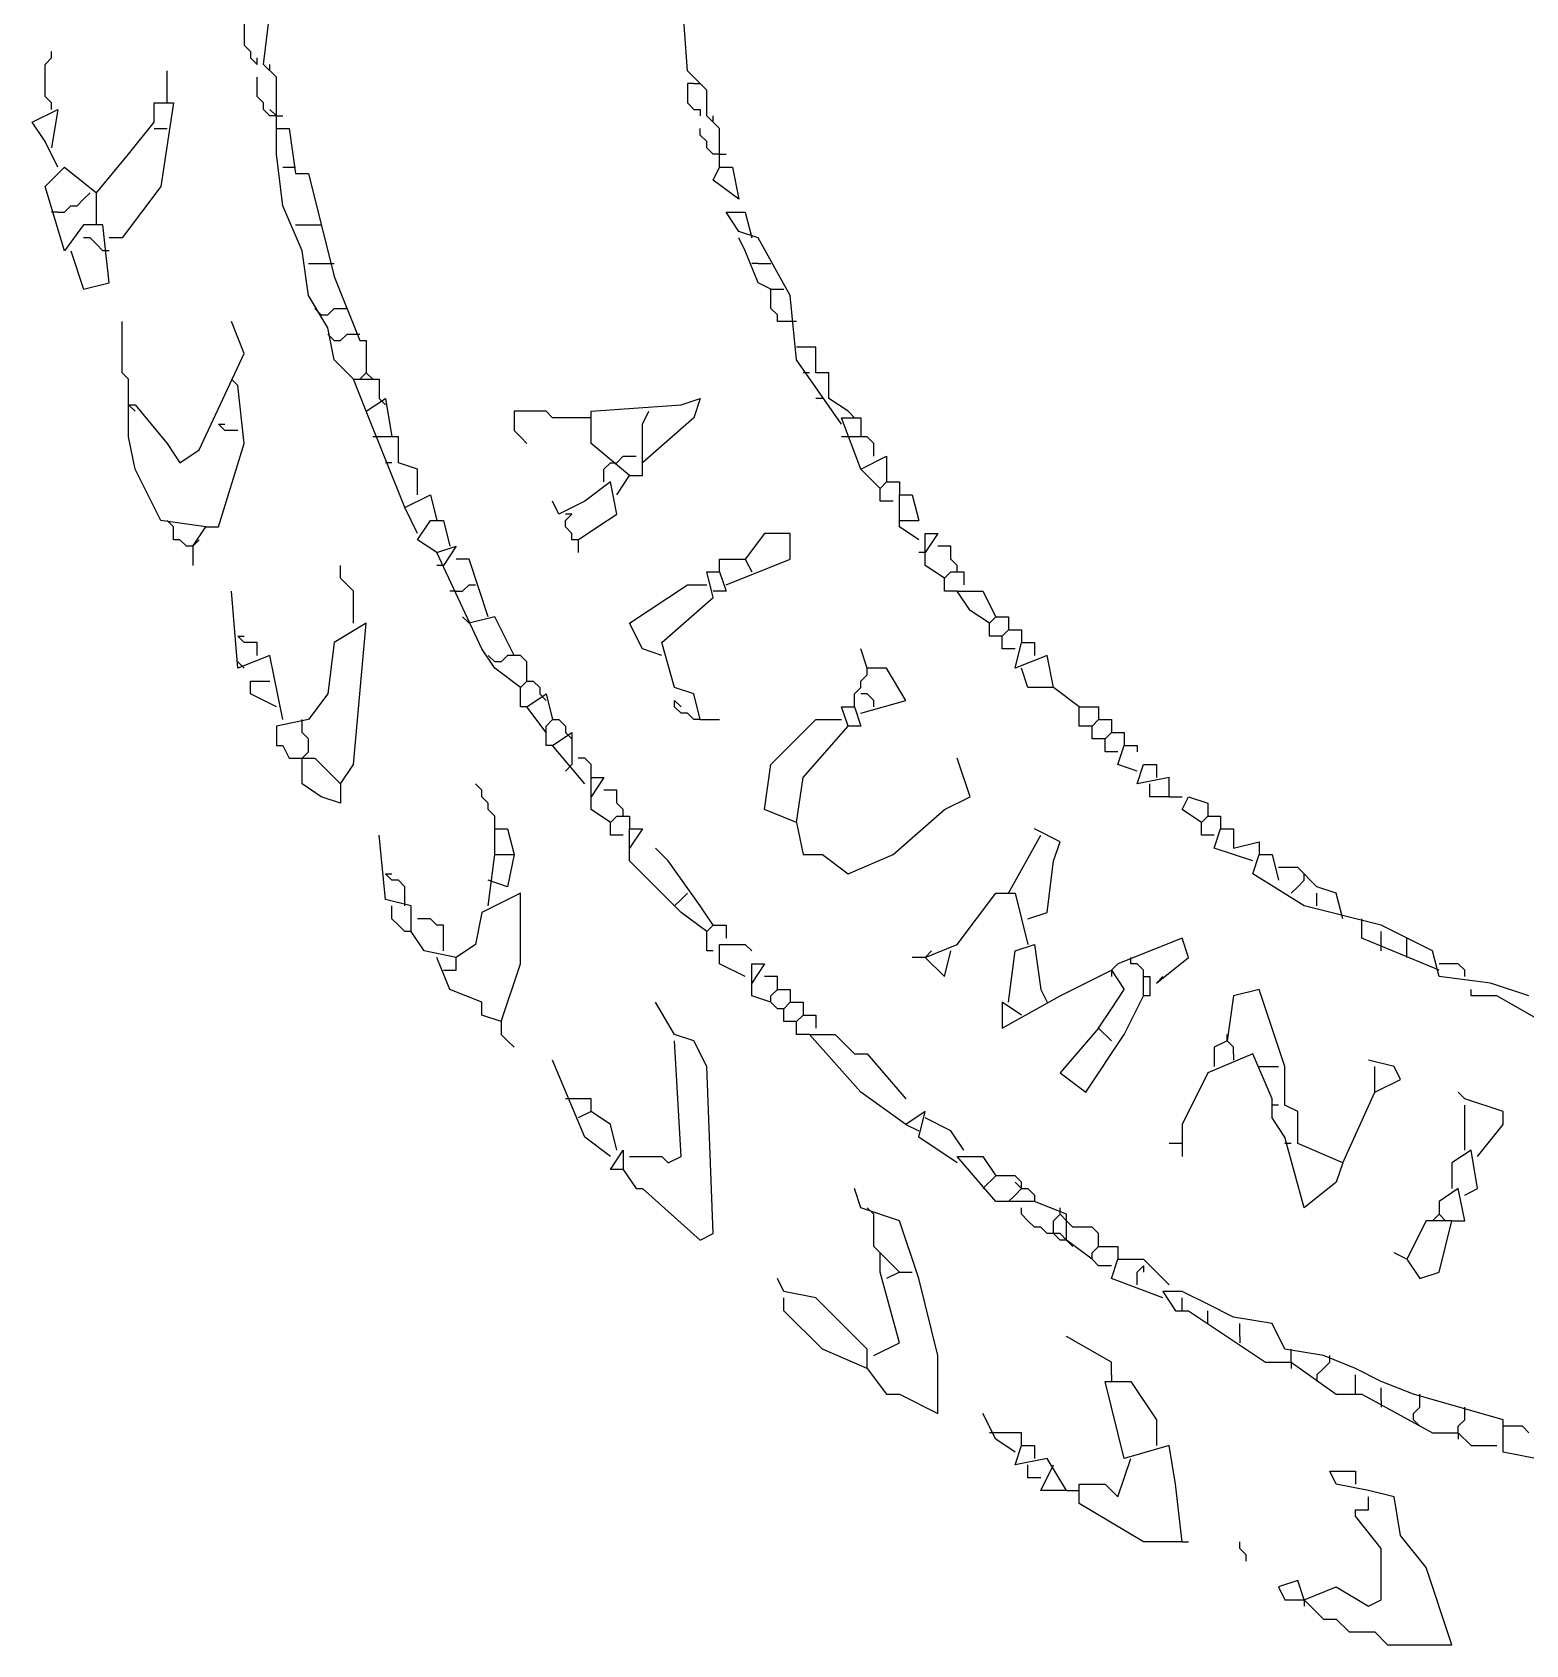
# Model space of a CAD drawing. Header units: inches. Extents: x 0.1 to 9.75, y 0.02 to 4.75.
# Drawn here: x 2.4264 to 2.7493, y 3.5083 to 3.8569 of the extents above; entities that cross this region are included whole.
import ezdxf

# ---------------------------------------------------------------- set-up
doc = ezdxf.new("R2010")
doc.units = ezdxf.units.IN
doc.header["$MEASUREMENT"] = 0
doc.layers.add('PFV', color=179, linetype='Continuous')

msp = doc.modelspace()

# ---------------------------------------------------------------- linework, layer by layer
at = {"layer": 'PFV', "color": 1}
for p, q in [((2.568056, 3.848611), (2.566667, 3.868056)), ((2.472222, 3.861111), (2.472222, 3.854167)), ((2.476389, 3.85), (2.477778, 3.861111)), ((2.430556, 3.851389), (2.430556, 3.852778)), ((2.472222, 3.854167), (2.473611, 3.852778)), ((2.473611, 3.852778), (2.473611, 3.851389)), ((2.429167, 3.85), (2.430556, 3.851389)), ((2.429167, 3.843056), (2.429167, 3.85)), ((2.473611, 3.851389), (2.475, 3.85)), ((2.475, 3.85), (2.475, 3.851389)), ((2.479167, 3.847222), (2.476389, 3.85)), ((2.477778, 3.848611), (2.477778, 3.85)), ((2.455556, 3.841667), (2.455556, 3.848611)), ((2.475, 3.843056), (2.475, 3.847222)), ((2.479167, 3.836111), (2.479167, 3.847222)), ((2.572222, 3.844444), (2.568056, 3.848611)), ((2.569444, 3.845833), (2.568056, 3.845833)), ((2.568056, 3.845833), (2.568056, 3.841667)), ((2.569444, 3.845833), (2.570833, 3.845833)), ((2.430556, 3.841667), (2.429167, 3.843056)), ((2.476389, 3.841667), (2.475, 3.843056)), ((2.572222, 3.838889), (2.572222, 3.844444)), ((2.426389, 3.8375), (2.431944, 3.840278)), ((2.430556, 3.840278), (2.430556, 3.841667)), ((2.431944, 3.840278), (2.430556, 3.831944)), ((2.452778, 3.8375), (2.452778, 3.841667)), ((2.452778, 3.841667), (2.456944, 3.841667)), ((2.456944, 3.841667), (2.454167, 3.823611)), ((2.476389, 3.840278), (2.476389, 3.841667)), ((2.477778, 3.838889), (2.476389, 3.840278)), ((2.479167, 3.838889), (2.477778, 3.840278)), ((2.479167, 3.838889), (2.477778, 3.838889)), ((2.479167, 3.838889), (2.480556, 3.838889)), ((2.568056, 3.841667), (2.569444, 3.840278)), ((2.569444, 3.840278), (2.570833, 3.840278)), ((2.570833, 3.840278), (2.570833, 3.838889)), ((2.575, 3.836111), (2.572222, 3.838889)), ((2.573611, 3.8375), (2.573611, 3.838889)), ((2.429167, 3.833333), (2.426389, 3.8375)), ((2.447222, 3.830556), (2.452778, 3.8375)), ((2.452778, 3.836111), (2.455556, 3.836111)), ((2.479167, 3.830556), (2.479167, 3.836111)), ((2.479167, 3.836111), (2.481944, 3.836111)), ((2.481944, 3.836111), (2.483333, 3.826389)), ((2.570833, 3.834722), (2.570833, 3.836111)), ((2.575, 3.827778), (2.575, 3.836111)), ((2.431944, 3.827778), (2.429167, 3.833333)), ((2.572222, 3.833333), (2.570833, 3.834722)), ((2.572222, 3.831944), (2.572222, 3.833333)), ((2.573611, 3.830556), (2.572222, 3.831944)), ((2.429167, 3.823611), (2.433333, 3.827778)), ((2.433333, 3.827778), (2.440278, 3.822222)), ((2.440278, 3.822222), (2.447222, 3.830556)), ((2.480556, 3.819444), (2.479167, 3.830556)), ((2.480556, 3.827778), (2.483333, 3.827778)), ((2.575, 3.830556), (2.573611, 3.830556)), ((2.573611, 3.825), (2.575, 3.827778)), ((2.575, 3.830556), (2.576389, 3.830556)), ((2.575, 3.827778), (2.577778, 3.827778)), ((2.577778, 3.827778), (2.579167, 3.820833)), ((2.483333, 3.826389), (2.486111, 3.826389)), ((2.486111, 3.826389), (2.491667, 3.804167)), ((2.579167, 3.820833), (2.573611, 3.825)), ((2.433333, 3.809722), (2.429167, 3.823611)), ((2.436111, 3.819444), (2.4375, 3.820833)), ((2.4375, 3.820833), (2.438889, 3.822222)), ((2.440278, 3.815278), (2.440278, 3.822222)), ((2.454167, 3.823611), (2.445833, 3.8125)), ((2.431944, 3.818056), (2.430556, 3.818056)), ((2.431944, 3.818056), (2.433333, 3.818056)), ((2.433333, 3.818056), (2.434722, 3.819444)), ((2.434722, 3.819444), (2.436111, 3.819444)), ((2.484722, 3.809722), (2.480556, 3.819444)), ((2.579167, 3.813889), (2.576389, 3.818056)), ((2.576389, 3.818056), (2.580556, 3.818056)), ((2.580556, 3.818056), (2.581944, 3.8125)), ((2.4375, 3.815278), (2.433333, 3.809722)), ((2.441667, 3.815278), (2.4375, 3.815278)), ((2.443056, 3.802778), (2.441667, 3.815278)), ((2.483333, 3.815278), (2.4875, 3.815278)), ((2.4875, 3.815278), (2.488889, 3.815278)), ((2.583333, 3.8125), (2.579167, 3.813889)), ((2.438889, 3.8125), (2.4375, 3.8125)), ((2.440278, 3.811111), (2.438889, 3.8125)), ((2.441667, 3.809722), (2.440278, 3.811111)), ((2.445833, 3.8125), (2.443056, 3.8125)), ((2.580556, 3.809722), (2.579167, 3.8125)), ((2.590278, 3.8), (2.583333, 3.8125)), ((2.434722, 3.809722), (2.4375, 3.801389)), ((2.443056, 3.809722), (2.441667, 3.809722)), ((2.486111, 3.8), (2.484722, 3.809722)), ((2.486111, 3.806944), (2.490278, 3.806944)), ((2.490278, 3.806944), (2.491667, 3.806944)), ((2.583333, 3.802778), (2.580556, 3.809722)), ((2.583333, 3.806944), (2.581944, 3.806944)), ((2.583333, 3.806944), (2.586111, 3.806944)), ((2.491667, 3.804167), (2.497222, 3.790278)), ((2.4375, 3.801389), (2.443056, 3.802778)), ((2.490278, 3.793056), (2.486111, 3.8)), ((2.586111, 3.801389), (2.583333, 3.802778)), ((2.586111, 3.797222), (2.586111, 3.801389)), ((2.586111, 3.801389), (2.588889, 3.801389)), ((2.591667, 3.786111), (2.590278, 3.8)), ((2.488889, 3.795833), (2.4875, 3.797222)), ((2.490278, 3.795833), (2.491667, 3.797222)), ((2.491667, 3.797222), (2.493056, 3.797222)), ((2.493056, 3.797222), (2.494444, 3.797222)), ((2.5875, 3.795833), (2.586111, 3.797222)), ((2.445833, 3.783333), (2.445833, 3.794444)), ((2.472222, 3.7875), (2.469444, 3.794444)), ((2.488889, 3.795833), (2.490278, 3.795833)), ((2.491667, 3.786111), (2.490278, 3.793056)), ((2.5875, 3.794444), (2.5875, 3.795833)), ((2.591667, 3.794444), (2.5875, 3.794444)), ((2.491667, 3.790278), (2.490278, 3.791667)), ((2.491667, 3.790278), (2.493056, 3.790278)), ((2.493056, 3.790278), (2.494444, 3.791667)), ((2.494444, 3.791667), (2.495833, 3.791667)), ((2.495833, 3.791667), (2.497222, 3.791667)), ((2.497222, 3.790278), (2.498611, 3.790278)), ((2.498611, 3.790278), (2.498611, 3.783333)), ((2.4625, 3.766667), (2.472222, 3.7875)), ((2.495833, 3.781944), (2.491667, 3.786111)), ((2.595833, 3.788889), (2.591667, 3.788889)), ((2.601389, 3.772222), (2.591667, 3.786111)), ((2.595833, 3.783333), (2.595833, 3.788889)), ((2.447222, 3.781944), (2.445833, 3.783333)), ((2.495833, 3.781944), (2.494444, 3.783333)), ((2.497222, 3.781944), (2.498611, 3.783333)), ((2.498611, 3.783333), (2.5, 3.781944)), ((2.594444, 3.783333), (2.593056, 3.783333)), ((2.598611, 3.783333), (2.595833, 3.783333)), ((2.598611, 3.777778), (2.598611, 3.783333)), ((2.447222, 3.776389), (2.447222, 3.781944)), ((2.470833, 3.780556), (2.469444, 3.781944)), ((2.472222, 3.768056), (2.470833, 3.780556)), ((2.498611, 3.775), (2.495833, 3.781944)), ((2.495833, 3.781944), (2.501389, 3.781944)), ((2.495833, 3.781944), (2.497222, 3.781944)), ((2.501389, 3.781944), (2.501389, 3.777778)), ((2.447222, 3.769444), (2.447222, 3.776389)), ((2.447222, 3.776389), (2.448611, 3.776389)), ((2.447222, 3.776389), (2.448611, 3.775)), ((2.448611, 3.776389), (2.455556, 3.768056)), ((2.498611, 3.775), (2.502778, 3.777778)), ((2.501389, 3.777778), (2.502778, 3.776389)), ((2.502778, 3.777778), (2.504167, 3.769444)), ((2.547222, 3.775), (2.566667, 3.776389)), ((2.566667, 3.776389), (2.570833, 3.777778)), ((2.570833, 3.777778), (2.569444, 3.773611)), ((2.597222, 3.777778), (2.595833, 3.777778)), ((2.602778, 3.775), (2.598611, 3.777778)), ((2.468056, 3.770833), (2.466667, 3.772222)), ((2.466667, 3.772222), (2.468056, 3.772222)), ((2.506944, 3.754167), (2.498611, 3.775)), ((2.5375, 3.775), (2.530556, 3.775)), ((2.530556, 3.775), (2.530556, 3.770833)), ((2.538889, 3.773611), (2.5375, 3.775)), ((2.547222, 3.773611), (2.538889, 3.773611)), ((2.547222, 3.768056), (2.547222, 3.775)), ((2.558333, 3.772222), (2.559722, 3.775)), ((2.569444, 3.773611), (2.558333, 3.763889)), ((2.558333, 3.763889), (2.558333, 3.772222)), ((2.605556, 3.7625), (2.601389, 3.773611)), ((2.601389, 3.773611), (2.605556, 3.773611)), ((2.602778, 3.775), (2.604167, 3.773611)), ((2.605556, 3.773611), (2.605556, 3.769444)), ((2.448611, 3.7625), (2.447222, 3.769444)), ((2.470833, 3.770833), (2.468056, 3.770833)), ((2.501389, 3.769444), (2.5, 3.769444)), ((2.504167, 3.769444), (2.501389, 3.769444)), ((2.505556, 3.769444), (2.504167, 3.769444)), ((2.505556, 3.763889), (2.505556, 3.769444)), ((2.530556, 3.770833), (2.531944, 3.769444)), ((2.531944, 3.769444), (2.533333, 3.768056)), ((2.602778, 3.769444), (2.601389, 3.769444)), ((2.605556, 3.769444), (2.602778, 3.769444)), ((2.606944, 3.769444), (2.605556, 3.769444)), ((2.608333, 3.768056), (2.606944, 3.769444)), ((2.455556, 3.768056), (2.458333, 3.763889)), ((2.458333, 3.763889), (2.4625, 3.766667)), ((2.466667, 3.75), (2.472222, 3.768056)), ((2.555556, 3.761111), (2.547222, 3.768056)), ((2.552778, 3.763889), (2.554167, 3.765278)), ((2.554167, 3.765278), (2.556944, 3.765278)), ((2.605556, 3.7625), (2.611111, 3.765278)), ((2.608333, 3.765278), (2.608333, 3.768056)), ((2.611111, 3.765278), (2.611111, 3.759722)), ((2.454167, 3.751389), (2.448611, 3.7625)), ((2.504167, 3.763889), (2.502778, 3.763889)), ((2.509722, 3.7625), (2.505556, 3.763889)), ((2.509722, 3.756944), (2.509722, 3.7625)), ((2.55, 3.7625), (2.551389, 3.763889)), ((2.55, 3.759722), (2.55, 3.7625)), ((2.551389, 3.763889), (2.552778, 3.763889)), ((2.558333, 3.761111), (2.558333, 3.763889)), ((2.609722, 3.758333), (2.605556, 3.7625)), ((2.551389, 3.759722), (2.545833, 3.755556)), ((2.552778, 3.752778), (2.551389, 3.759722)), ((2.552778, 3.756944), (2.555556, 3.761111)), ((2.555556, 3.761111), (2.558333, 3.761111)), ((2.609722, 3.758333), (2.611111, 3.759722)), ((2.609722, 3.755556), (2.609722, 3.758333)), ((2.611111, 3.759722), (2.613889, 3.759722)), ((2.613889, 3.759722), (2.613889, 3.756944)), ((2.506944, 3.754167), (2.5125, 3.756944)), ((2.5125, 3.756944), (2.513889, 3.751389)), ((2.540278, 3.752778), (2.538889, 3.755556)), ((2.545833, 3.755556), (2.540278, 3.752778)), ((2.6125, 3.755556), (2.609722, 3.755556)), ((2.613889, 3.75), (2.613889, 3.756944)), ((2.613889, 3.756944), (2.616667, 3.756944)), ((2.616667, 3.756944), (2.618056, 3.751389)), ((2.463889, 3.75), (2.454167, 3.751389)), ((2.456944, 3.75), (2.455556, 3.751389)), ((2.509722, 3.748611), (2.506944, 3.754167)), ((2.509722, 3.747222), (2.5125, 3.751389)), ((2.5125, 3.751389), (2.515278, 3.751389)), ((2.515278, 3.751389), (2.516667, 3.745833)), ((2.541667, 3.751389), (2.543056, 3.752778)), ((2.543056, 3.752778), (2.541667, 3.752778)), ((2.541667, 3.75), (2.541667, 3.751389)), ((2.548611, 3.75), (2.552778, 3.752778)), ((2.613889, 3.751389), (2.618056, 3.751389)), ((2.456944, 3.747222), (2.456944, 3.75)), ((2.461111, 3.745833), (2.463889, 3.75)), ((2.463889, 3.75), (2.466667, 3.75)), ((2.543056, 3.748611), (2.541667, 3.75)), ((2.543056, 3.747222), (2.543056, 3.748611)), ((2.544444, 3.747222), (2.548611, 3.75)), ((2.584722, 3.748611), (2.580556, 3.743056)), ((2.590278, 3.748611), (2.584722, 3.748611)), ((2.590278, 3.743056), (2.590278, 3.748611)), ((2.618056, 3.747222), (2.613889, 3.75)), ((2.619444, 3.741667), (2.619444, 3.748611)), ((2.619444, 3.748611), (2.622222, 3.748611)), ((2.622222, 3.748611), (2.619444, 3.744444)), ((2.458333, 3.747222), (2.456944, 3.747222)), ((2.459722, 3.745833), (2.458333, 3.747222)), ((2.461111, 3.745833), (2.459722, 3.745833)), ((2.461111, 3.745833), (2.4625, 3.747222)), ((2.461111, 3.745833), (2.461111, 3.741667)), ((2.513889, 3.744444), (2.509722, 3.747222)), ((2.513889, 3.744444), (2.518056, 3.745833)), ((2.523611, 3.723611), (2.513889, 3.744444)), ((2.518056, 3.745833), (2.515278, 3.741667)), ((2.544444, 3.747222), (2.543056, 3.747222)), ((2.544444, 3.747222), (2.544444, 3.744444)), ((2.619444, 3.744444), (2.618056, 3.744444)), ((2.625, 3.745833), (2.622222, 3.745833)), ((2.625, 3.743056), (2.625, 3.745833)), ((2.493056, 3.738889), (2.493056, 3.741667)), ((2.515278, 3.741667), (2.513889, 3.741667)), ((2.520833, 3.743056), (2.518056, 3.743056)), ((2.525, 3.730556), (2.520833, 3.743056)), ((2.575, 3.740278), (2.575, 3.743056)), ((2.575, 3.743056), (2.580556, 3.743056)), ((2.576389, 3.7375), (2.590278, 3.743056)), ((2.580556, 3.743056), (2.581944, 3.740278)), ((2.623611, 3.738889), (2.619444, 3.741667)), ((2.626389, 3.741667), (2.625, 3.743056)), ((2.626389, 3.740278), (2.626389, 3.741667)), ((2.494444, 3.7375), (2.493056, 3.738889)), ((2.495833, 3.736111), (2.494444, 3.7375)), ((2.519444, 3.736111), (2.520833, 3.7375)), ((2.520833, 3.7375), (2.522222, 3.7375)), ((2.555556, 3.729167), (2.568056, 3.7375)), ((2.568056, 3.7375), (2.572222, 3.7375)), ((2.573611, 3.734722), (2.572222, 3.740278)), ((2.572222, 3.740278), (2.575, 3.740278)), ((2.575, 3.740278), (2.576389, 3.736111)), ((2.623611, 3.738889), (2.625, 3.740278)), ((2.623611, 3.736111), (2.623611, 3.738889)), ((2.625, 3.740278), (2.627778, 3.740278)), ((2.627778, 3.740278), (2.627778, 3.7375)), ((2.470833, 3.719444), (2.469444, 3.736111)), ((2.495833, 3.729167), (2.495833, 3.736111)), ((2.518056, 3.736111), (2.516667, 3.736111)), ((2.518056, 3.736111), (2.519444, 3.736111)), ((2.5625, 3.725), (2.573611, 3.734722)), ((2.576389, 3.736111), (2.573611, 3.736111)), ((2.626389, 3.736111), (2.623611, 3.736111)), ((2.629167, 3.731944), (2.626389, 3.736111)), ((2.626389, 3.736111), (2.631944, 3.736111)), ((2.631944, 3.736111), (2.634722, 3.730556)), ((2.520833, 3.729167), (2.519444, 3.730556)), ((2.526389, 3.730556), (2.520833, 3.729167)), ((2.530556, 3.722222), (2.526389, 3.730556)), ((2.633333, 3.729167), (2.629167, 3.731944)), ((2.633333, 3.729167), (2.634722, 3.730556)), ((2.634722, 3.730556), (2.6375, 3.730556)), ((2.6375, 3.730556), (2.6375, 3.727778)), ((2.498611, 3.729167), (2.491667, 3.725)), ((2.495833, 3.698611), (2.498611, 3.729167)), ((2.558333, 3.723611), (2.555556, 3.729167)), ((2.633333, 3.726389), (2.633333, 3.729167)), ((2.636111, 3.726389), (2.6375, 3.727778)), ((2.6375, 3.727778), (2.640278, 3.727778)), ((2.640278, 3.727778), (2.640278, 3.725)), ((2.472222, 3.725), (2.470833, 3.726389)), ((2.470833, 3.726389), (2.472222, 3.726389)), ((2.475, 3.725), (2.472222, 3.725)), ((2.475, 3.722222), (2.475, 3.725)), ((2.491667, 3.725), (2.490278, 3.713889)), ((2.526389, 3.719444), (2.523611, 3.723611)), ((2.5625, 3.722222), (2.558333, 3.723611)), ((2.565278, 3.715278), (2.5625, 3.725)), ((2.606944, 3.719444), (2.605556, 3.723611)), ((2.636111, 3.726389), (2.633333, 3.726389)), ((2.636111, 3.723611), (2.636111, 3.726389)), ((2.638889, 3.723611), (2.636111, 3.723611)), ((2.638889, 3.719444), (2.640278, 3.725)), ((2.640278, 3.725), (2.643056, 3.725)), ((2.643056, 3.725), (2.643056, 3.722222)), ((2.477778, 3.722222), (2.470833, 3.719444)), ((2.472222, 3.719444), (2.470833, 3.720833)), ((2.480556, 3.708333), (2.477778, 3.722222)), ((2.526389, 3.720833), (2.525, 3.722222)), ((2.527778, 3.720833), (2.526389, 3.720833)), ((2.529167, 3.722222), (2.527778, 3.720833)), ((2.531944, 3.722222), (2.529167, 3.722222)), ((2.533333, 3.720833), (2.531944, 3.722222)), ((2.533333, 3.716667), (2.533333, 3.720833)), ((2.645833, 3.722222), (2.638889, 3.719444)), ((2.647222, 3.715278), (2.645833, 3.722222)), ((2.473611, 3.713889), (2.473611, 3.716667)), ((2.473611, 3.716667), (2.477778, 3.716667)), ((2.531944, 3.715278), (2.526389, 3.719444)), ((2.531944, 3.715278), (2.533333, 3.716667)), ((2.533333, 3.716667), (2.534722, 3.716667)), ((2.534722, 3.716667), (2.536111, 3.715278)), ((2.605556, 3.716667), (2.606944, 3.718056)), ((2.605556, 3.715278), (2.605556, 3.716667)), ((2.611111, 3.719444), (2.606944, 3.719444)), ((2.606944, 3.718056), (2.606944, 3.719444)), ((2.615278, 3.7125), (2.611111, 3.719444)), ((2.641667, 3.715278), (2.640278, 3.719444)), ((2.479167, 3.711111), (2.473611, 3.713889)), ((2.490278, 3.713889), (2.486111, 3.708333)), ((2.531944, 3.711111), (2.531944, 3.715278)), ((2.533333, 3.711111), (2.5375, 3.713889)), ((2.536111, 3.715278), (2.536111, 3.713889)), ((2.536111, 3.713889), (2.5375, 3.7125)), ((2.5375, 3.713889), (2.538889, 3.708333)), ((2.569444, 3.713889), (2.565278, 3.715278)), ((2.570833, 3.708333), (2.569444, 3.713889)), ((2.604167, 3.713889), (2.605556, 3.715278)), ((2.604167, 3.711111), (2.604167, 3.713889)), ((2.606944, 3.713889), (2.605556, 3.713889)), ((2.608333, 3.7125), (2.606944, 3.713889)), ((2.647222, 3.715278), (2.641667, 3.715278)), ((2.652778, 3.711111), (2.647222, 3.715278)), ((2.533333, 3.711111), (2.531944, 3.711111)), ((2.5375, 3.705556), (2.533333, 3.711111)), ((2.565278, 3.711111), (2.565278, 3.7125)), ((2.565278, 3.7125), (2.566667, 3.711111)), ((2.566667, 3.709722), (2.565278, 3.711111)), ((2.568056, 3.709722), (2.566667, 3.709722)), ((2.569444, 3.708333), (2.568056, 3.709722)), ((2.602778, 3.706944), (2.601389, 3.711111)), ((2.601389, 3.711111), (2.604167, 3.711111)), ((2.604167, 3.711111), (2.605556, 3.706944)), ((2.605556, 3.709722), (2.615278, 3.7125)), ((2.608333, 3.711111), (2.608333, 3.7125)), ((2.652778, 3.706944), (2.652778, 3.711111)), ((2.652778, 3.711111), (2.656944, 3.711111)), ((2.656944, 3.711111), (2.656944, 3.708333)), ((2.486111, 3.708333), (2.479167, 3.706944)), ((2.479167, 3.706944), (2.479167, 3.702778)), ((2.484722, 3.705556), (2.484722, 3.708333)), ((2.5375, 3.706944), (2.538889, 3.708333)), ((2.5375, 3.702778), (2.5375, 3.706944)), ((2.538889, 3.708333), (2.540278, 3.708333)), ((2.540278, 3.708333), (2.541667, 3.706944)), ((2.541667, 3.706944), (2.541667, 3.705556)), ((2.570833, 3.708333), (2.569444, 3.708333)), ((2.570833, 3.708333), (2.575, 3.708333)), ((2.586111, 3.698611), (2.595833, 3.708333)), ((2.593056, 3.695833), (2.602778, 3.706944)), ((2.595833, 3.708333), (2.601389, 3.708333)), ((2.605556, 3.706944), (2.602778, 3.706944)), ((2.655556, 3.706944), (2.652778, 3.706944)), ((2.655556, 3.706944), (2.656944, 3.708333)), ((2.655556, 3.704167), (2.655556, 3.706944)), ((2.656944, 3.708333), (2.659722, 3.708333)), ((2.659722, 3.708333), (2.659722, 3.705556)), ((2.479167, 3.702778), (2.480556, 3.702778)), ((2.480556, 3.702778), (2.481944, 3.7)), ((2.486111, 3.704167), (2.484722, 3.705556)), ((2.486111, 3.701389), (2.486111, 3.704167)), ((2.538889, 3.702778), (2.5375, 3.702778)), ((2.538889, 3.702778), (2.543056, 3.705556)), ((2.545833, 3.694444), (2.538889, 3.702778)), ((2.541667, 3.705556), (2.543056, 3.704167)), ((2.543056, 3.705556), (2.543056, 3.698611)), ((2.658333, 3.704167), (2.655556, 3.704167)), ((2.658333, 3.704167), (2.659722, 3.705556)), ((2.658333, 3.701389), (2.658333, 3.704167)), ((2.659722, 3.705556), (2.6625, 3.705556)), ((2.661111, 3.698611), (2.6625, 3.702778)), ((2.6625, 3.705556), (2.6625, 3.702778)), ((2.6625, 3.702778), (2.665278, 3.702778)), ((2.665278, 3.702778), (2.665278, 3.701389)), ((2.481944, 3.7), (2.4875, 3.7)), ((2.484722, 3.7), (2.486111, 3.701389)), ((2.484722, 3.694444), (2.484722, 3.7)), ((2.4875, 3.7), (2.493056, 3.694444)), ((2.545833, 3.7), (2.544444, 3.7)), ((2.547222, 3.698611), (2.545833, 3.7)), ((2.629167, 3.691667), (2.626389, 3.7)), ((2.661111, 3.701389), (2.658333, 3.701389)), ((2.493056, 3.694444), (2.491667, 3.695833)), ((2.493056, 3.694444), (2.495833, 3.698611)), ((2.543056, 3.698611), (2.541667, 3.697222)), ((2.547222, 3.695833), (2.547222, 3.698611)), ((2.547222, 3.688889), (2.547222, 3.695833)), ((2.547222, 3.695833), (2.55, 3.695833)), ((2.55, 3.695833), (2.547222, 3.691667)), ((2.584722, 3.688889), (2.586111, 3.698611)), ((2.591667, 3.686111), (2.593056, 3.695833)), ((2.665278, 3.697222), (2.661111, 3.698611)), ((2.665278, 3.694444), (2.666667, 3.698611)), ((2.672222, 3.695833), (2.665278, 3.694444)), ((2.666667, 3.698611), (2.669444, 3.698611)), ((2.669444, 3.698611), (2.669444, 3.695833)), ((2.672222, 3.691667), (2.672222, 3.695833)), ((2.488889, 3.691667), (2.484722, 3.694444)), ((2.493056, 3.694444), (2.493056, 3.690278)), ((2.523611, 3.693056), (2.522222, 3.694444)), ((2.523611, 3.691667), (2.523611, 3.693056)), ((2.552778, 3.693056), (2.55, 3.693056)), ((2.552778, 3.690278), (2.552778, 3.693056)), ((2.668056, 3.691667), (2.668056, 3.694444)), ((2.493056, 3.690278), (2.488889, 3.691667)), ((2.525, 3.690278), (2.523611, 3.691667)), ((2.525, 3.688889), (2.525, 3.690278)), ((2.526389, 3.6875), (2.525, 3.688889)), ((2.551389, 3.686111), (2.547222, 3.688889)), ((2.554167, 3.688889), (2.552778, 3.690278)), ((2.554167, 3.6875), (2.554167, 3.688889)), ((2.591667, 3.686111), (2.584722, 3.688889)), ((2.6125, 3.679167), (2.623611, 3.688889)), ((2.623611, 3.688889), (2.629167, 3.691667)), ((2.672222, 3.691667), (2.668056, 3.691667)), ((2.672222, 3.691667), (2.675, 3.691667)), ((2.675, 3.688889), (2.676389, 3.691667)), ((2.679167, 3.686111), (2.675, 3.688889)), ((2.676389, 3.691667), (2.680556, 3.690278)), ((2.680556, 3.690278), (2.680556, 3.6875)), ((2.526389, 3.684722), (2.526389, 3.6875)), ((2.551389, 3.686111), (2.552778, 3.6875)), ((2.551389, 3.683333), (2.551389, 3.686111)), ((2.552778, 3.6875), (2.555556, 3.6875)), ((2.555556, 3.6875), (2.555556, 3.684722)), ((2.591667, 3.686111), (2.593056, 3.679167)), ((2.679167, 3.686111), (2.680556, 3.6875)), ((2.679167, 3.683333), (2.679167, 3.686111)), ((2.680556, 3.6875), (2.683333, 3.6875)), ((2.683333, 3.6875), (2.683333, 3.684722)), ((2.502778, 3.669444), (2.501389, 3.683333)), ((2.526389, 3.679167), (2.526389, 3.684722)), ((2.526389, 3.684722), (2.529167, 3.684722)), ((2.529167, 3.684722), (2.530556, 3.679167)), ((2.554167, 3.683333), (2.551389, 3.683333)), ((2.555556, 3.677778), (2.555556, 3.684722)), ((2.555556, 3.684722), (2.558333, 3.684722)), ((2.558333, 3.684722), (2.555556, 3.680556)), ((2.6375, 3.670833), (2.644444, 3.683333)), ((2.648611, 3.681944), (2.643056, 3.684722)), ((2.647222, 3.677778), (2.648611, 3.681944)), ((2.681944, 3.683333), (2.679167, 3.683333)), ((2.681944, 3.680556), (2.683333, 3.684722)), ((2.683333, 3.684722), (2.686111, 3.684722)), ((2.686111, 3.684722), (2.686111, 3.680556)), ((2.686111, 3.680556), (2.691667, 3.681944)), ((2.691667, 3.681944), (2.691667, 3.679167)), ((2.525, 3.668056), (2.526389, 3.679167)), ((2.526389, 3.679167), (2.530556, 3.679167)), ((2.530556, 3.679167), (2.529167, 3.672222)), ((2.563889, 3.677778), (2.561111, 3.680556)), ((2.593056, 3.679167), (2.597222, 3.679167)), ((2.597222, 3.679167), (2.602778, 3.675)), ((2.602778, 3.675), (2.6125, 3.679167)), ((2.690278, 3.677778), (2.681944, 3.680556)), ((2.690278, 3.675), (2.691667, 3.679167)), ((2.691667, 3.679167), (2.694444, 3.679167)), ((2.694444, 3.679167), (2.695833, 3.673611)), ((2.504167, 3.673611), (2.502778, 3.675)), ((2.502778, 3.675), (2.504167, 3.675)), ((2.566667, 3.666667), (2.555556, 3.677778)), ((2.570833, 3.668056), (2.563889, 3.677778)), ((2.645833, 3.666667), (2.647222, 3.677778)), ((2.701389, 3.668056), (2.690278, 3.675)), ((2.7, 3.676389), (2.695833, 3.676389)), ((2.704167, 3.672222), (2.7, 3.676389)), ((2.701389, 3.673611), (2.701389, 3.675)), ((2.505556, 3.673611), (2.504167, 3.673611)), ((2.506944, 3.672222), (2.505556, 3.673611)), ((2.506944, 3.668056), (2.506944, 3.672222)), ((2.529167, 3.672222), (2.525, 3.673611)), ((2.698611, 3.670833), (2.7, 3.672222)), ((2.7, 3.672222), (2.701389, 3.673611)), ((2.708333, 3.670833), (2.704167, 3.672222)), ((2.508333, 3.668056), (2.502778, 3.669444)), ((2.504167, 3.665278), (2.504167, 3.668056)), ((2.508333, 3.6625), (2.508333, 3.668056)), ((2.531944, 3.670833), (2.523611, 3.666667)), ((2.531944, 3.6625), (2.531944, 3.670833)), ((2.565278, 3.668056), (2.566667, 3.669444)), ((2.566667, 3.669444), (2.568056, 3.670833)), ((2.573611, 3.663889), (2.570833, 3.668056)), ((2.626389, 3.659722), (2.634722, 3.670833)), ((2.634722, 3.670833), (2.638889, 3.670833)), ((2.638889, 3.670833), (2.641667, 3.659722)), ((2.718056, 3.663889), (2.701389, 3.668056)), ((2.704167, 3.668056), (2.704167, 3.670833)), ((2.709722, 3.665278), (2.708333, 3.670833)), ((2.505556, 3.663889), (2.504167, 3.665278)), ((2.5125, 3.665278), (2.509722, 3.665278)), ((2.513889, 3.663889), (2.5125, 3.665278)), ((2.523611, 3.666667), (2.522222, 3.659722)), ((2.572222, 3.6625), (2.566667, 3.666667)), ((2.641667, 3.665278), (2.645833, 3.666667)), ((2.713889, 3.661111), (2.713889, 3.665278)), ((2.506944, 3.6625), (2.505556, 3.663889)), ((2.508333, 3.6625), (2.506944, 3.6625)), ((2.511111, 3.658333), (2.508333, 3.6625)), ((2.515278, 3.663889), (2.513889, 3.663889)), ((2.515278, 3.658333), (2.515278, 3.663889)), ((2.531944, 3.655556), (2.531944, 3.6625)), ((2.572222, 3.6625), (2.573611, 3.663889)), ((2.572222, 3.658333), (2.572222, 3.6625)), ((2.573611, 3.663889), (2.576389, 3.663889)), ((2.576389, 3.663889), (2.576389, 3.661111)), ((2.675, 3.661111), (2.661111, 3.655556)), ((2.676389, 3.656944), (2.675, 3.661111)), ((2.730556, 3.654167), (2.713889, 3.661111)), ((2.729167, 3.658333), (2.718056, 3.663889)), ((2.718056, 3.658333), (2.718056, 3.6625)), ((2.723611, 3.659722), (2.723611, 3.661111)), ((2.518056, 3.656944), (2.511111, 3.658333)), ((2.516667, 3.65), (2.513889, 3.656944)), ((2.522222, 3.659722), (2.518056, 3.656944)), ((2.518056, 3.654167), (2.518056, 3.656944)), ((2.573611, 3.658333), (2.572222, 3.658333)), ((2.575, 3.655556), (2.575, 3.659722)), ((2.575, 3.659722), (2.580556, 3.659722)), ((2.580556, 3.659722), (2.581944, 3.658333)), ((2.619444, 3.656944), (2.616667, 3.656944)), ((2.619444, 3.656944), (2.626389, 3.659722)), ((2.619444, 3.656944), (2.620833, 3.658333)), ((2.619444, 3.656944), (2.623611, 3.652778)), ((2.623611, 3.652778), (2.625, 3.658333)), ((2.6375, 3.647222), (2.638889, 3.658333)), ((2.638889, 3.658333), (2.643056, 3.659722)), ((2.643056, 3.659722), (2.644444, 3.65)), ((2.663889, 3.655556), (2.663889, 3.656944)), ((2.669444, 3.651389), (2.676389, 3.656944)), ((2.723611, 3.656944), (2.723611, 3.659722)), ((2.730556, 3.652778), (2.729167, 3.658333)), ((2.515278, 3.654167), (2.518056, 3.654167)), ((2.527778, 3.643056), (2.531944, 3.655556)), ((2.580556, 3.652778), (2.575, 3.655556)), ((2.581944, 3.648611), (2.581944, 3.655556)), ((2.581944, 3.655556), (2.584722, 3.655556)), ((2.584722, 3.655556), (2.581944, 3.651389)), ((2.648611, 3.648611), (2.659722, 3.654167)), ((2.661111, 3.655556), (2.659722, 3.654167)), ((2.659722, 3.654167), (2.6625, 3.65)), ((2.659722, 3.654167), (2.659722, 3.652778)), ((2.665278, 3.655556), (2.663889, 3.655556)), ((2.666667, 3.654167), (2.665278, 3.655556)), ((2.666667, 3.652778), (2.666667, 3.654167)), ((2.734722, 3.655556), (2.730556, 3.655556)), ((2.736111, 3.654167), (2.734722, 3.655556)), ((2.736111, 3.652778), (2.736111, 3.654167)), ((2.523611, 3.647222), (2.516667, 3.65)), ((2.5875, 3.652778), (2.584722, 3.652778)), ((2.586111, 3.648611), (2.5875, 3.65)), ((2.5875, 3.65), (2.5875, 3.652778)), ((2.5875, 3.65), (2.590278, 3.65)), ((2.590278, 3.65), (2.590278, 3.647222)), ((2.644444, 3.65), (2.645833, 3.647222)), ((2.659722, 3.645833), (2.6625, 3.65)), ((2.666667, 3.648611), (2.666667, 3.652778)), ((2.666667, 3.652778), (2.668056, 3.652778)), ((2.668056, 3.652778), (2.668056, 3.648611)), ((2.669444, 3.651389), (2.670833, 3.652778)), ((2.691667, 3.65), (2.686111, 3.648611)), ((2.697222, 3.633333), (2.691667, 3.65)), ((2.741667, 3.651389), (2.730556, 3.652778)), ((2.7375, 3.648611), (2.7375, 3.65)), ((2.75, 3.648611), (2.741667, 3.651389)), ((2.523611, 3.644444), (2.523611, 3.647222)), ((2.565278, 3.640278), (2.561111, 3.647222)), ((2.586111, 3.647222), (2.581944, 3.648611)), ((2.586111, 3.647222), (2.586111, 3.648611)), ((2.5875, 3.645833), (2.586111, 3.647222)), ((2.588889, 3.645833), (2.590278, 3.647222)), ((2.590278, 3.647222), (2.593056, 3.647222)), ((2.593056, 3.647222), (2.593056, 3.644444)), ((2.636111, 3.641667), (2.648611, 3.648611)), ((2.640278, 3.644444), (2.636111, 3.647222)), ((2.636111, 3.647222), (2.636111, 3.641667)), ((2.6625, 3.640278), (2.666667, 3.648611)), ((2.668056, 3.648611), (2.666667, 3.648611)), ((2.686111, 3.648611), (2.684722, 3.638889)), ((2.743056, 3.648611), (2.7375, 3.648611)), ((2.752778, 3.643056), (2.743056, 3.648611)), ((2.527778, 3.643056), (2.523611, 3.644444)), ((2.527778, 3.643056), (2.527778, 3.640278)), ((2.588889, 3.645833), (2.5875, 3.645833)), ((2.588889, 3.643056), (2.588889, 3.645833)), ((2.591667, 3.643056), (2.588889, 3.643056)), ((2.591667, 3.643056), (2.593056, 3.644444)), ((2.591667, 3.640278), (2.591667, 3.643056)), ((2.593056, 3.644444), (2.595833, 3.644444)), ((2.595833, 3.644444), (2.595833, 3.641667)), ((2.656944, 3.641667), (2.659722, 3.645833)), ((2.527778, 3.640278), (2.529167, 3.638889)), ((2.569444, 3.638889), (2.565278, 3.640278)), ((2.594444, 3.640278), (2.591667, 3.640278)), ((2.605556, 3.627778), (2.594444, 3.640278)), ((2.594444, 3.640278), (2.6, 3.640278)), ((2.6, 3.640278), (2.604167, 3.636111)), ((2.656944, 3.641667), (2.648611, 3.631944)), ((2.654167, 3.627778), (2.6625, 3.640278)), ((2.659722, 3.638889), (2.656944, 3.641667)), ((2.684722, 3.638889), (2.684722, 3.640278)), ((2.529167, 3.638889), (2.530556, 3.6375)), ((2.566667, 3.613889), (2.565278, 3.638889)), ((2.572222, 3.633333), (2.569444, 3.638889)), ((2.604167, 3.636111), (2.606944, 3.636111)), ((2.606944, 3.636111), (2.615278, 3.626389)), ((2.690278, 3.636111), (2.680556, 3.631944)), ((2.684722, 3.638889), (2.681944, 3.6375)), ((2.681944, 3.6375), (2.681944, 3.633333)), ((2.686111, 3.6375), (2.684722, 3.638889)), ((2.686111, 3.636111), (2.686111, 3.6375)), ((2.686111, 3.636111), (2.686111, 3.634722)), ((2.694444, 3.626389), (2.690278, 3.636111)), ((2.545833, 3.618056), (2.538889, 3.634722)), ((2.573611, 3.597222), (2.572222, 3.633333)), ((2.691667, 3.633333), (2.695833, 3.633333)), ((2.697222, 3.625), (2.697222, 3.633333)), ((2.720833, 3.633333), (2.715278, 3.634722)), ((2.716667, 3.627778), (2.716667, 3.633333)), ((2.722222, 3.630556), (2.720833, 3.633333)), ((2.648611, 3.631944), (2.654167, 3.627778)), ((2.680556, 3.631944), (2.675, 3.620833)), ((2.716667, 3.627778), (2.722222, 3.630556)), ((2.547222, 3.626389), (2.541667, 3.626389)), ((2.547222, 3.623611), (2.547222, 3.626389)), ((2.615278, 3.620833), (2.605556, 3.627778)), ((2.694444, 3.622222), (2.694444, 3.626389)), ((2.709722, 3.6125), (2.716667, 3.627778)), ((2.736111, 3.626389), (2.734722, 3.627778)), ((2.744444, 3.623611), (2.736111, 3.626389)), ((2.547222, 3.623611), (2.544444, 3.622222)), ((2.551389, 3.620833), (2.547222, 3.623611)), ((2.619444, 3.623611), (2.615278, 3.620833)), ((2.618056, 3.618056), (2.619444, 3.623611)), ((2.625, 3.619444), (2.619444, 3.622222)), ((2.695833, 3.625), (2.694444, 3.625)), ((2.697222, 3.618056), (2.694444, 3.622222)), ((2.7, 3.623611), (2.697222, 3.625)), ((2.7, 3.616667), (2.7, 3.623611)), ((2.736111, 3.615278), (2.736111, 3.625)), ((2.744444, 3.620833), (2.744444, 3.623611)), ((2.552778, 3.615278), (2.551389, 3.620833)), ((2.615278, 3.620833), (2.618056, 3.619444)), ((2.627778, 3.615278), (2.625, 3.619444)), ((2.675, 3.620833), (2.675, 3.613889)), ((2.738889, 3.613889), (2.744444, 3.620833)), ((2.551389, 3.613889), (2.545833, 3.618056)), ((2.551389, 3.611111), (2.554167, 3.615278)), ((2.554167, 3.615278), (2.554167, 3.611111)), ((2.626389, 3.6125), (2.618056, 3.618056)), ((2.675, 3.616667), (2.672222, 3.616667)), ((2.701389, 3.602778), (2.697222, 3.618056)), ((2.698611, 3.616667), (2.697222, 3.616667)), ((2.709722, 3.6125), (2.7, 3.616667)), ((2.7375, 3.615278), (2.733333, 3.6125)), ((2.738889, 3.606944), (2.7375, 3.615278)), ((2.555556, 3.613889), (2.5625, 3.613889)), ((2.5625, 3.613889), (2.563889, 3.6125)), ((2.563889, 3.6125), (2.566667, 3.613889)), ((2.634722, 3.604167), (2.626389, 3.613889)), ((2.626389, 3.613889), (2.631944, 3.613889)), ((2.631944, 3.613889), (2.634722, 3.609722)), ((2.709722, 3.6125), (2.708333, 3.608333)), ((2.733333, 3.6125), (2.733333, 3.606944)), ((2.554167, 3.611111), (2.551389, 3.611111)), ((2.554167, 3.611111), (2.556944, 3.606944)), ((2.634722, 3.609722), (2.631944, 3.606944)), ((2.638889, 3.609722), (2.634722, 3.609722)), ((2.640278, 3.608333), (2.638889, 3.609722)), ((2.640278, 3.606944), (2.638889, 3.608333)), ((2.640278, 3.606944), (2.640278, 3.608333)), ((2.708333, 3.608333), (2.701389, 3.602778)), ((2.556944, 3.606944), (2.558333, 3.606944)), ((2.558333, 3.606944), (2.570833, 3.595833)), ((2.605556, 3.602778), (2.604167, 3.606944)), ((2.6375, 3.604167), (2.638889, 3.605556)), ((2.638889, 3.605556), (2.640278, 3.606944)), ((2.640278, 3.606944), (2.641667, 3.606944)), ((2.641667, 3.606944), (2.643056, 3.605556)), ((2.643056, 3.605556), (2.643056, 3.604167)), ((2.734722, 3.606944), (2.730556, 3.604167)), ((2.736111, 3.6), (2.734722, 3.606944)), ((2.736111, 3.605556), (2.738889, 3.606944)), ((2.613889, 3.6), (2.605556, 3.602778)), ((2.608333, 3.601389), (2.606944, 3.602778)), ((2.608333, 3.594444), (2.608333, 3.601389)), ((2.643056, 3.604167), (2.634722, 3.604167)), ((2.640278, 3.601389), (2.640278, 3.602778)), ((2.641667, 3.6), (2.640278, 3.601389)), ((2.65, 3.601389), (2.643056, 3.604167)), ((2.647222, 3.6), (2.648611, 3.601389)), ((2.648611, 3.601389), (2.648611, 3.602778)), ((2.65, 3.6), (2.648611, 3.601389)), ((2.65, 3.595833), (2.65, 3.601389)), ((2.730556, 3.601389), (2.729167, 3.6)), ((2.730556, 3.604167), (2.730556, 3.601389)), ((2.731944, 3.6), (2.730556, 3.601389)), ((2.618056, 3.5875), (2.613889, 3.6)), ((2.643056, 3.598611), (2.641667, 3.6)), ((2.644444, 3.598611), (2.643056, 3.598611)), ((2.645833, 3.597222), (2.644444, 3.598611)), ((2.647222, 3.597222), (2.647222, 3.6)), ((2.651389, 3.598611), (2.65, 3.6)), ((2.655556, 3.598611), (2.651389, 3.598611)), ((2.656944, 3.597222), (2.655556, 3.598611)), ((2.727778, 3.6), (2.723611, 3.591667)), ((2.733333, 3.6), (2.727778, 3.6)), ((2.730556, 3.588889), (2.733333, 3.6)), ((2.733333, 3.6), (2.731944, 3.6)), ((2.733333, 3.6), (2.736111, 3.6)), ((2.570833, 3.595833), (2.573611, 3.597222)), ((2.609722, 3.593056), (2.608333, 3.594444)), ((2.647222, 3.597222), (2.645833, 3.597222)), ((2.648611, 3.595833), (2.647222, 3.597222)), ((2.648611, 3.597222), (2.647222, 3.597222)), ((2.65, 3.595833), (2.648611, 3.597222)), ((2.65, 3.595833), (2.648611, 3.595833)), ((2.655556, 3.591667), (2.65, 3.595833)), ((2.65, 3.595833), (2.651389, 3.594444)), ((2.655556, 3.593056), (2.656944, 3.594444)), ((2.656944, 3.594444), (2.656944, 3.597222)), ((2.656944, 3.594444), (2.661111, 3.594444)), ((2.661111, 3.594444), (2.661111, 3.591667)), ((2.609722, 3.588889), (2.609722, 3.593056)), ((2.609722, 3.593056), (2.613889, 3.588889)), ((2.655556, 3.591667), (2.655556, 3.593056)), ((2.656944, 3.590278), (2.655556, 3.591667)), ((2.659722, 3.5875), (2.661111, 3.591667)), ((2.661111, 3.591667), (2.666667, 3.591667)), ((2.666667, 3.591667), (2.672222, 3.586111)), ((2.723611, 3.591667), (2.720833, 3.593056)), ((2.723611, 3.591667), (2.726389, 3.5875)), ((2.588889, 3.584722), (2.5875, 3.5875)), ((2.613889, 3.573611), (2.609722, 3.588889)), ((2.613889, 3.588889), (2.611111, 3.5875)), ((2.613889, 3.588889), (2.616667, 3.588889)), ((2.622222, 3.570833), (2.618056, 3.5875)), ((2.659722, 3.590278), (2.656944, 3.590278)), ((2.670833, 3.583333), (2.659722, 3.5875)), ((2.665278, 3.588889), (2.666667, 3.590278)), ((2.665278, 3.586111), (2.665278, 3.588889)), ((2.666667, 3.590278), (2.666667, 3.588889)), ((2.726389, 3.5875), (2.730556, 3.588889)), ((2.595833, 3.583333), (2.588889, 3.584722)), ((2.675, 3.584722), (2.670833, 3.584722)), ((2.670833, 3.584722), (2.673611, 3.580556)), ((2.680556, 3.581944), (2.675, 3.584722)), ((2.588889, 3.580556), (2.588889, 3.583333)), ((2.597222, 3.572222), (2.588889, 3.580556)), ((2.606944, 3.572222), (2.595833, 3.583333)), ((2.673611, 3.580556), (2.676389, 3.580556)), ((2.675, 3.580556), (2.675, 3.583333)), ((2.676389, 3.580556), (2.693056, 3.569444)), ((2.686111, 3.579167), (2.680556, 3.581944)), ((2.680556, 3.577778), (2.680556, 3.580556)), ((2.694444, 3.577778), (2.686111, 3.579167)), ((2.6875, 3.575), (2.6875, 3.577778)), ((2.697222, 3.572222), (2.694444, 3.577778)), ((2.608333, 3.570833), (2.613889, 3.573611)), ((2.659722, 3.569444), (2.65, 3.575)), ((2.6875, 3.575), (2.6875, 3.573611)), ((2.606944, 3.568056), (2.597222, 3.572222)), ((2.606944, 3.568056), (2.606944, 3.572222)), ((2.622222, 3.558333), (2.622222, 3.570833)), ((2.705556, 3.570833), (2.697222, 3.572222)), ((2.698611, 3.569444), (2.698611, 3.572222)), ((2.7125, 3.568056), (2.705556, 3.570833)), ((2.706944, 3.569444), (2.706944, 3.570833)), ((2.606944, 3.568056), (2.611111, 3.5625)), ((2.659722, 3.566667), (2.659722, 3.569444)), ((2.659722, 3.566667), (2.659722, 3.565278)), ((2.693056, 3.569444), (2.698611, 3.569444)), ((2.698611, 3.569444), (2.708333, 3.5625)), ((2.698611, 3.569444), (2.698611, 3.568056)), ((2.704167, 3.566667), (2.705556, 3.568056)), ((2.704167, 3.566667), (2.704167, 3.565278)), ((2.705556, 3.568056), (2.706944, 3.569444)), ((2.718056, 3.565278), (2.7125, 3.568056)), ((2.7125, 3.5625), (2.7125, 3.566667)), ((2.6625, 3.548611), (2.658333, 3.565278)), ((2.658333, 3.565278), (2.663889, 3.565278)), ((2.663889, 3.565278), (2.669444, 3.556944)), ((2.725, 3.5625), (2.718056, 3.565278)), ((2.718056, 3.561111), (2.718056, 3.563889)), ((2.611111, 3.5625), (2.613889, 3.5625)), ((2.613889, 3.5625), (2.622222, 3.558333)), ((2.708333, 3.5625), (2.713889, 3.5625)), ((2.713889, 3.5625), (2.729167, 3.554167)), ((2.718056, 3.561111), (2.718056, 3.559722)), ((2.744444, 3.556944), (2.725, 3.5625)), ((2.725, 3.558333), (2.726389, 3.559722)), ((2.726389, 3.561111), (2.726389, 3.5625)), ((2.726389, 3.559722), (2.726389, 3.561111)), ((2.736111, 3.558333), (2.736111, 3.559722)), ((2.634722, 3.552778), (2.631944, 3.558333)), ((2.669444, 3.556944), (2.669444, 3.551389)), ((2.725, 3.556944), (2.725, 3.558333)), ((2.725, 3.556944), (2.726389, 3.555556)), ((2.734722, 3.555556), (2.736111, 3.556944)), ((2.736111, 3.556944), (2.736111, 3.558333)), ((2.744444, 3.55), (2.744444, 3.556944)), ((2.634722, 3.554167), (2.633333, 3.554167)), ((2.640278, 3.554167), (2.634722, 3.554167)), ((2.638889, 3.55), (2.634722, 3.552778)), ((2.640278, 3.551389), (2.640278, 3.554167)), ((2.729167, 3.554167), (2.734722, 3.554167)), ((2.734722, 3.554167), (2.734722, 3.555556)), ((2.734722, 3.554167), (2.7375, 3.551389)), ((2.734722, 3.554167), (2.734722, 3.552778)), ((2.748611, 3.555556), (2.744444, 3.555556)), ((2.75, 3.554167), (2.748611, 3.555556)), ((2.638889, 3.547222), (2.640278, 3.551389)), ((2.640278, 3.551389), (2.643056, 3.551389)), ((2.643056, 3.551389), (2.643056, 3.548611)), ((2.672222, 3.551389), (2.6625, 3.548611)), ((2.673611, 3.543056), (2.672222, 3.551389)), ((2.7375, 3.551389), (2.743056, 3.551389)), ((2.751389, 3.548611), (2.744444, 3.55)), ((2.645833, 3.548611), (2.638889, 3.547222)), ((2.641667, 3.544444), (2.641667, 3.547222)), ((2.644444, 3.541667), (2.647222, 3.547222)), ((2.65, 3.541667), (2.645833, 3.548611)), ((2.661111, 3.540278), (2.663889, 3.548611)), ((2.708333, 3.543056), (2.706944, 3.545833)), ((2.706944, 3.545833), (2.7125, 3.545833)), ((2.7125, 3.545833), (2.7125, 3.543056)), ((2.644444, 3.544444), (2.641667, 3.544444)), ((2.652778, 3.538889), (2.652778, 3.543056)), ((2.652778, 3.543056), (2.658333, 3.543056)), ((2.658333, 3.543056), (2.661111, 3.540278)), ((2.675, 3.530556), (2.673611, 3.543056)), ((2.715278, 3.541667), (2.708333, 3.543056)), ((2.65, 3.541667), (2.644444, 3.541667)), ((2.65, 3.541667), (2.652778, 3.541667)), ((2.666667, 3.530556), (2.652778, 3.538889)), ((2.720833, 3.540278), (2.715278, 3.541667)), ((2.715278, 3.5375), (2.715278, 3.540278)), ((2.722222, 3.531944), (2.720833, 3.540278)), ((2.7125, 3.536111), (2.7125, 3.5375)), ((2.7125, 3.5375), (2.715278, 3.5375)), ((2.718056, 3.529167), (2.7125, 3.536111)), ((2.727778, 3.525), (2.722222, 3.531944)), ((2.675, 3.530556), (2.666667, 3.530556)), ((2.675, 3.530556), (2.676389, 3.530556)), ((2.6875, 3.529167), (2.6875, 3.530556)), ((2.688889, 3.527778), (2.6875, 3.529167)), ((2.718056, 3.518056), (2.718056, 3.529167)), ((2.688889, 3.526389), (2.688889, 3.527778)), ((2.733333, 3.508333), (2.727778, 3.525)), ((2.7, 3.522222), (2.695833, 3.520833)), ((2.701389, 3.518056), (2.7, 3.522222)), ((2.695833, 3.520833), (2.697222, 3.518056)), ((2.697222, 3.518056), (2.701389, 3.518056)), ((2.701389, 3.518056), (2.708333, 3.520833)), ((2.701389, 3.518056), (2.705556, 3.513889)), ((2.701389, 3.518056), (2.701389, 3.516667)), ((2.708333, 3.520833), (2.715278, 3.516667)), ((2.715278, 3.516667), (2.718056, 3.518056)), ((2.705556, 3.513889), (2.708333, 3.513889)), ((2.708333, 3.513889), (2.711111, 3.511111)), ((2.711111, 3.511111), (2.716667, 3.511111)), ((2.716667, 3.511111), (2.719444, 3.508333)), ((2.719444, 3.508333), (2.733333, 3.508333))]:
    msp.add_line(p, q, dxfattribs=at)

doc.saveas('drawing.dxf')
